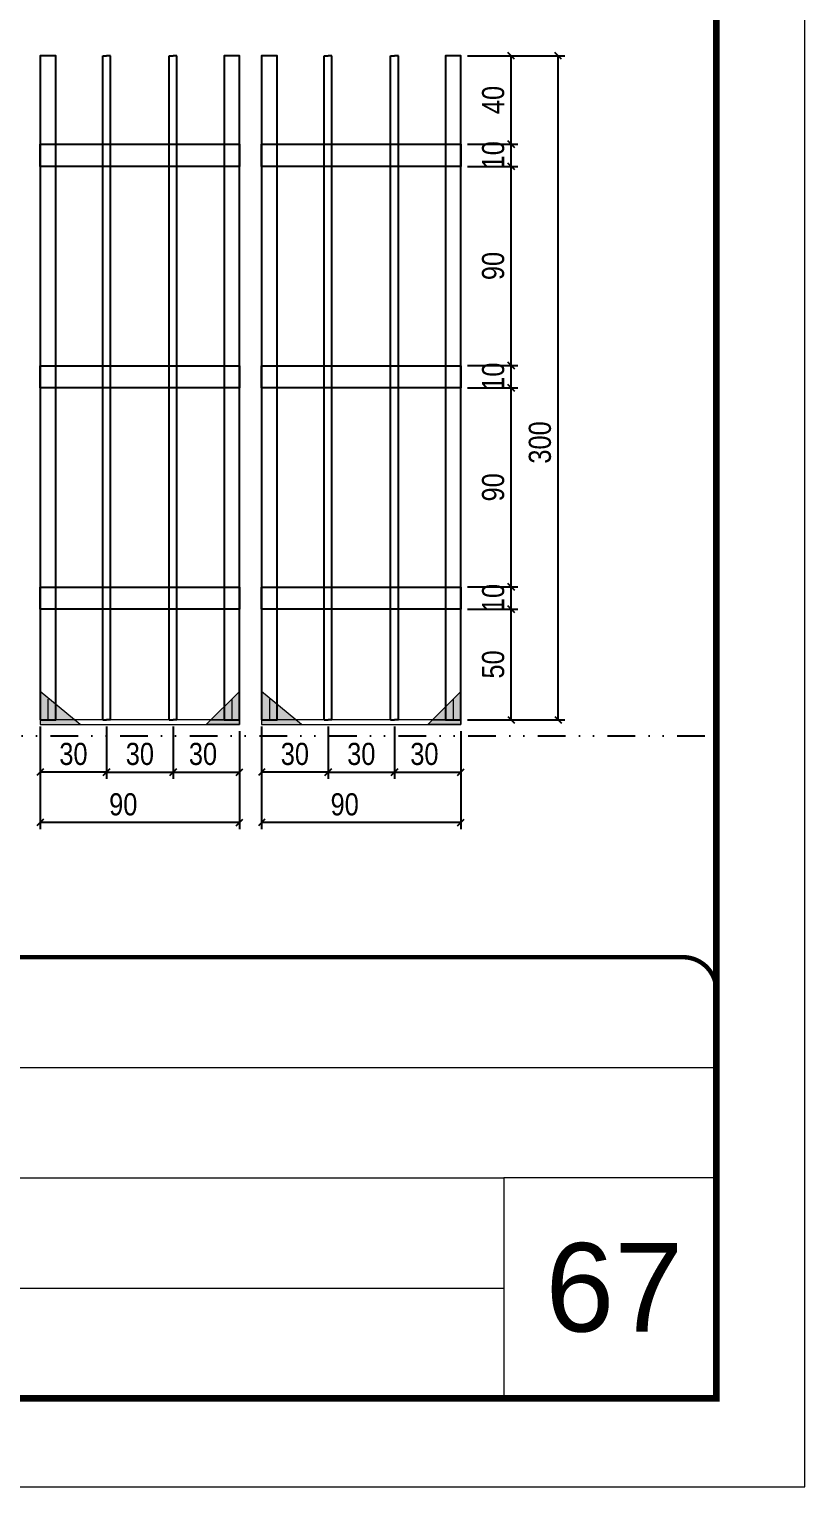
# Model space of a CAD drawing. Extents: x 14400 to 27878, y -21631 to 6985.
# Drawn here: x 18705 to 19055, y -12442 to -11784 of the extents above; entities that cross this region are included whole.
import ezdxf

# ---------------------------------------------------------------- set-up
doc = ezdxf.new("R2010")
doc.units = 0
for name, pattern in [('CONTINUO', [0]), ('DASHED', [0.75, 0.5, -0.25]), ('DIVIDE2', [0.625, 0.25, -0.125, 0, -0.125, 0, -0.125]), ('HIDDEN', [0.375, 0.25, -0.125])]:
    doc.linetypes.add(name, pattern=pattern)
for name, color, linetype, lineweight in [('CARIMBO', 255, 'Continuous', 9), ('Folhas', 255, 'Continuous', 9), ('Madeira', 126, 'Continuous', 18), ('Sarr 2.2x7', 40, 'Continuous', 9), ('SARRAFO DE PRESSAO', 251, 'DASHED', 9)]:
    doc.layers.add(name, color=color, linetype=linetype, lineweight=lineweight)
for name, color, linetype in [('COTA', 241, 'Continuous'), ('Nível', 160, 'Continuous'), ('SARR_2.2x10', 60, 'Continuous'), ('SARR_3.5x7', 81, 'Continuous'), ('SARR_7x7', 40, 'Continuous')]:
    doc.layers.add(name, color=color, linetype=linetype)
doc.styles.add('ARIAL', font='arial.ttf')
doc.styles.add('COTA TECNICA', font='techl___.ttf', dxfattribs={"height": 10})
doc.dimstyles.new('PAINEL', dxfattribs={"dimtxt": 10, "dimasz": 3, "dimexe": 3, "dimexo": 3, "dimgap": 3, "dimtad": 1, "dimdec": 1, "dimzin": 12, "dimdsep": 46, "dimtxsty": 'COTA TECNICA', "dimblk1": 'OBLIQUE', "dimblk2": 'OBLIQUE', "dimsah": 1, "dimcen": 0.9, "dimclrd": 4, "dimclre": 4, "dimclrt": 240, "dimadec": 1, "dimazin": 3, "dimtfac": 1, "dimtdec": 1, "dimtmove": 0, "dimatfit": 3, "dimfxl": 1, "dimtolj": 1, "dimtzin": 12, "dimarcsym": 0})

# ---------------------------------------------------------------- blocks, each defined once
blk = doc.blocks.new('9999999999')
at = {"color": 30, "linetype": 'CONTINUO'}
for p, q in [((98564.56, 34379.64), (99583.98, 34379.64)), ((98564.56, 34329.83), (99487.98, 34329.83)), ((99583.98, 34329.83), (99487.98, 34329.83)), ((99487.98, 34329.83), (99487.98, 34230.21)), ((98564.56, 34280.02), (99487.98, 34280.02))]:
    blk.add_line(p, q, dxfattribs=at)
at = {"color": 30, "linetype": 'CONTINUO', "const_width": 2}
blk.add_lwpolyline([(99583.98, 34230.21), (99583.98, 34414.45, 0.414214), (99568.98, 34429.45), (98228.98, 34429.45, 0.414214), (98213.98, 34414.45), (98213.98, 34245.21, 0.414214), (98228.98, 34230.21), (99583.98, 34230.21)], format="xyb", dxfattribs=at)
at = {"layer": 'Folhas'}
blk.add_lwpolyline([(98138.98, 34190.21), (99623.98, 34190.21), (99623.98, 35240.21), (98138.98, 35240.21)], close=True, dxfattribs=at)
at = {"layer": 'Folhas', "color": 30, "const_width": 3}
blk.add_lwpolyline([(98213.98, 34230.21), (99583.98, 34230.21), (99583.98, 35200.21), (98213.98, 35200.21)], close=True, dxfattribs=at)
blk = doc.blocks.new('_Oblique')
at = {"color": 0, "linetype": 'ByBlock', "lineweight": -2}
blk.add_line((-0.5, -0.5), (0.5, 0.5), dxfattribs=at)
blk = doc.blocks.new('*D4667')
at = {"layer": 'COTA', "color": 4, "lineweight": -2, "transparency": 16777216}
for p, q in [((18709.66, -12114.19), (18709.66, -12145.37)), ((18799.66, -12114.19), (18799.66, -12145.37)), ((18799.66, -12142.37), (18709.66, -12142.37))]:
    blk.add_line(p, q, dxfattribs=at)
at = {"layer": 'Defpoints', "color": 0, "transparency": 16777216}
for p in [(18709.66, -12111.19), (18799.66, -12111.19), (18709.66, -12142.37)]:
    blk.add_point(p, dxfattribs=at)
at = {"layer": 'COTA', "color": 4, "lineweight": -2, "transparency": 16777216, "xscale": 3, "yscale": 3, "zscale": 3, "rotation": 180}
blk.add_blockref('_Oblique', (18709.66, -12142.37), dxfattribs=at)
at = {"layer": 'COTA', "color": 4, "lineweight": -2, "transparency": 16777216, "xscale": 3, "yscale": 3, "zscale": 3}
blk.add_blockref('_Oblique', (18799.66, -12142.37), dxfattribs=at)
at = {"layer": 'COTA', "color": 240, "transparency": 16777216, "insert": (18747.16, -12134.24), "char_height": 10, "attachment_point": 5, "style": 'COTA TECNICA'}
blk.add_mtext('\\A1;90', dxfattribs=at)
blk = doc.blocks.new('*D4672')
at = {"layer": 'COTA', "color": 4, "lineweight": -2, "transparency": 16777216}
for p, q in [((18709.66, -12098.99), (18709.66, -12122.69)), ((18739.66, -12098.99), (18739.66, -12122.69)), ((18739.66, -12119.69), (18709.66, -12119.69))]:
    blk.add_line(p, q, dxfattribs=at)
at = {"layer": 'Defpoints', "color": 0, "transparency": 16777216}
for p in [(18709.66, -12095.99), (18739.66, -12095.99), (18709.66, -12119.69)]:
    blk.add_point(p, dxfattribs=at)
at = {"layer": 'COTA', "color": 4, "lineweight": -2, "transparency": 16777216, "xscale": 3, "yscale": 3, "zscale": 3, "rotation": 180}
blk.add_blockref('_Oblique', (18709.66, -12119.69), dxfattribs=at)
at = {"layer": 'COTA', "color": 4, "lineweight": -2, "transparency": 16777216, "xscale": 3, "yscale": 3, "zscale": 3}
blk.add_blockref('_Oblique', (18739.66, -12119.69), dxfattribs=at)
at = {"layer": 'COTA', "color": 240, "transparency": 16777216, "insert": (18724.66, -12111.47), "char_height": 10, "attachment_point": 5, "style": 'COTA TECNICA'}
blk.add_mtext('\\A1;30', dxfattribs=at)
blk = doc.blocks.new('*D4673')
at = {"layer": 'COTA', "color": 4, "lineweight": -2, "transparency": 16777216}
for p, q in [((18769.66, -12098.99), (18769.66, -12122.69)), ((18799.66, -12101.19), (18799.66, -12122.69)), ((18769.66, -12119.69), (18799.66, -12119.69))]:
    blk.add_line(p, q, dxfattribs=at)
at = {"layer": 'Defpoints', "color": 0, "transparency": 16777216}
for p in [(18769.66, -12095.99), (18799.66, -12098.19), (18799.66, -12119.69)]:
    blk.add_point(p, dxfattribs=at)
at = {"layer": 'COTA', "color": 4, "lineweight": -2, "transparency": 16777216, "xscale": 3, "yscale": 3, "zscale": 3, "rotation": 180}
blk.add_blockref('_Oblique', (18769.66, -12119.69), dxfattribs=at)
at = {"layer": 'COTA', "color": 4, "lineweight": -2, "transparency": 16777216, "xscale": 3, "yscale": 3, "zscale": 3}
blk.add_blockref('_Oblique', (18799.66, -12119.69), dxfattribs=at)
at = {"layer": 'COTA', "color": 240, "transparency": 16777216, "insert": (18783.16, -12111.47), "char_height": 10, "attachment_point": 5, "style": 'COTA TECNICA'}
blk.add_mtext('\\A1;30', dxfattribs=at)
blk = doc.blocks.new('*D4674')
at = {"layer": 'COTA', "color": 4, "lineweight": -2, "transparency": 16777216}
for p, q in [((18739.66, -12098.99), (18739.66, -12122.69)), ((18769.66, -12098.99), (18769.66, -12122.69)), ((18739.66, -12119.69), (18769.66, -12119.69))]:
    blk.add_line(p, q, dxfattribs=at)
at = {"layer": 'Defpoints', "color": 0, "transparency": 16777216}
for p in [(18739.66, -12095.99), (18769.66, -12095.99), (18769.66, -12119.69)]:
    blk.add_point(p, dxfattribs=at)
at = {"layer": 'COTA', "color": 4, "lineweight": -2, "transparency": 16777216, "xscale": 3, "yscale": 3, "zscale": 3, "rotation": 180}
blk.add_blockref('_Oblique', (18739.66, -12119.69), dxfattribs=at)
at = {"layer": 'COTA', "color": 4, "lineweight": -2, "transparency": 16777216, "xscale": 3, "yscale": 3, "zscale": 3}
blk.add_blockref('_Oblique', (18769.66, -12119.69), dxfattribs=at)
at = {"layer": 'COTA', "color": 240, "transparency": 16777216, "insert": (18754.66, -12111.47), "char_height": 10, "attachment_point": 5, "style": 'COTA TECNICA'}
blk.add_mtext('\\A1;30', dxfattribs=at)
blk = doc.blocks.new('*D4676')
at = {"layer": 'COTA', "color": 4, "lineweight": -2, "transparency": 16777216}
for p, q in [((18809.66, -12114.19), (18809.66, -12145.37)), ((18899.66, -12114.19), (18899.66, -12145.37)), ((18899.66, -12142.37), (18809.66, -12142.37))]:
    blk.add_line(p, q, dxfattribs=at)
at = {"layer": 'Defpoints', "color": 0, "transparency": 16777216}
for p in [(18809.66, -12111.19), (18899.66, -12111.19), (18809.66, -12142.37)]:
    blk.add_point(p, dxfattribs=at)
at = {"layer": 'COTA', "color": 4, "lineweight": -2, "transparency": 16777216, "xscale": 3, "yscale": 3, "zscale": 3, "rotation": 180}
blk.add_blockref('_Oblique', (18809.66, -12142.37), dxfattribs=at)
at = {"layer": 'COTA', "color": 4, "lineweight": -2, "transparency": 16777216, "xscale": 3, "yscale": 3, "zscale": 3}
blk.add_blockref('_Oblique', (18899.66, -12142.37), dxfattribs=at)
at = {"layer": 'COTA', "color": 240, "transparency": 16777216, "insert": (18847.16, -12134.24), "char_height": 10, "attachment_point": 5, "style": 'COTA TECNICA'}
blk.add_mtext('\\A1;90', dxfattribs=at)
blk = doc.blocks.new('*D4677')
at = {"layer": 'COTA', "color": 4, "lineweight": -2, "transparency": 16777216}
for p, q in [((18809.66, -12098.99), (18809.66, -12122.69)), ((18839.66, -12098.99), (18839.66, -12122.69)), ((18839.66, -12119.69), (18809.66, -12119.69))]:
    blk.add_line(p, q, dxfattribs=at)
at = {"layer": 'Defpoints', "color": 0, "transparency": 16777216}
for p in [(18809.66, -12095.99), (18839.66, -12095.99), (18809.66, -12119.69)]:
    blk.add_point(p, dxfattribs=at)
at = {"layer": 'COTA', "color": 4, "lineweight": -2, "transparency": 16777216, "xscale": 3, "yscale": 3, "zscale": 3, "rotation": 180}
blk.add_blockref('_Oblique', (18809.66, -12119.69), dxfattribs=at)
at = {"layer": 'COTA', "color": 4, "lineweight": -2, "transparency": 16777216, "xscale": 3, "yscale": 3, "zscale": 3}
blk.add_blockref('_Oblique', (18839.66, -12119.69), dxfattribs=at)
at = {"layer": 'COTA', "color": 240, "transparency": 16777216, "insert": (18824.66, -12111.47), "char_height": 10, "attachment_point": 5, "style": 'COTA TECNICA'}
blk.add_mtext('\\A1;30', dxfattribs=at)
blk = doc.blocks.new('*D4678')
at = {"layer": 'COTA', "color": 4, "lineweight": -2, "transparency": 16777216}
for p, q in [((18869.66, -12098.99), (18869.66, -12122.69)), ((18899.66, -12101.19), (18899.66, -12122.69)), ((18869.66, -12119.69), (18899.66, -12119.69))]:
    blk.add_line(p, q, dxfattribs=at)
at = {"layer": 'Defpoints', "color": 0, "transparency": 16777216}
for p in [(18869.66, -12095.99), (18899.66, -12098.19), (18899.66, -12119.69)]:
    blk.add_point(p, dxfattribs=at)
at = {"layer": 'COTA', "color": 4, "lineweight": -2, "transparency": 16777216, "xscale": 3, "yscale": 3, "zscale": 3, "rotation": 180}
blk.add_blockref('_Oblique', (18869.66, -12119.69), dxfattribs=at)
at = {"layer": 'COTA', "color": 4, "lineweight": -2, "transparency": 16777216, "xscale": 3, "yscale": 3, "zscale": 3}
blk.add_blockref('_Oblique', (18899.66, -12119.69), dxfattribs=at)
at = {"layer": 'COTA', "color": 240, "transparency": 16777216, "insert": (18883.16, -12111.47), "char_height": 10, "attachment_point": 5, "style": 'COTA TECNICA'}
blk.add_mtext('\\A1;30', dxfattribs=at)
blk = doc.blocks.new('*D4679')
at = {"layer": 'COTA', "color": 4, "lineweight": -2, "transparency": 16777216}
for p, q in [((18839.66, -12098.99), (18839.66, -12122.69)), ((18869.66, -12098.99), (18869.66, -12122.69)), ((18839.66, -12119.69), (18869.66, -12119.69))]:
    blk.add_line(p, q, dxfattribs=at)
at = {"layer": 'Defpoints', "color": 0, "transparency": 16777216}
for p in [(18839.66, -12095.99), (18869.66, -12095.99), (18869.66, -12119.69)]:
    blk.add_point(p, dxfattribs=at)
at = {"layer": 'COTA', "color": 4, "lineweight": -2, "transparency": 16777216, "xscale": 3, "yscale": 3, "zscale": 3, "rotation": 180}
blk.add_blockref('_Oblique', (18839.66, -12119.69), dxfattribs=at)
at = {"layer": 'COTA', "color": 4, "lineweight": -2, "transparency": 16777216, "xscale": 3, "yscale": 3, "zscale": 3}
blk.add_blockref('_Oblique', (18869.66, -12119.69), dxfattribs=at)
at = {"layer": 'COTA', "color": 240, "transparency": 16777216, "insert": (18854.66, -12111.47), "char_height": 10, "attachment_point": 5, "style": 'COTA TECNICA'}
blk.add_mtext('\\A1;30', dxfattribs=at)
blk = doc.blocks.new('*D4680')
at = {"layer": 'COTA', "color": 4, "lineweight": -2, "transparency": 16777216}
for p, q in [((18902.66, -12045.99), (18925.36, -12045.99)), ((18922.36, -12095.99), (18922.36, -12045.99)), ((18902.66, -12095.99), (18925.36, -12095.99))]:
    blk.add_line(p, q, dxfattribs=at)
at = {"layer": 'Defpoints', "color": 0, "transparency": 16777216}
for p in [(18899.66, -12045.99), (18922.36, -12045.99), (18899.66, -12095.99)]:
    blk.add_point(p, dxfattribs=at)
at = {"layer": 'COTA', "color": 4, "lineweight": -2, "transparency": 16777216, "xscale": 3, "yscale": 3, "zscale": 3}
for p, rotation in [((18922.36, -12045.99), 90), ((18922.36, -12095.99), 270)]:
    blk.add_blockref('_Oblique', p, dxfattribs=dict(at, rotation=rotation))
at = {"layer": 'COTA', "color": 240, "transparency": 16777216, "insert": (18914.25, -12070.99), "char_height": 10, "attachment_point": 5, "rotation": 90, "style": 'COTA TECNICA'}
blk.add_mtext('\\A1;50', dxfattribs=at)
blk = doc.blocks.new('*D4681')
at = {"layer": 'COTA', "color": 4, "lineweight": -2, "transparency": 16777216}
for p, q in [((18902.66, -12035.99), (18925.36, -12035.99)), ((18922.36, -12045.99), (18922.36, -12035.99)), ((18902.66, -12045.99), (18925.36, -12045.99))]:
    blk.add_line(p, q, dxfattribs=at)
at = {"layer": 'Defpoints', "color": 0, "transparency": 16777216}
for p in [(18899.66, -12035.99), (18922.36, -12035.99), (18899.66, -12045.99)]:
    blk.add_point(p, dxfattribs=at)
at = {"layer": 'COTA', "color": 4, "lineweight": -2, "transparency": 16777216, "xscale": 3, "yscale": 3, "zscale": 3}
for p, rotation in [((18922.36, -12035.99), 90), ((18922.36, -12045.99), 270)]:
    blk.add_blockref('_Oblique', p, dxfattribs=dict(at, rotation=rotation))
at = {"layer": 'COTA', "color": 240, "transparency": 16777216, "insert": (18914.26, -12040.99), "char_height": 10, "attachment_point": 5, "rotation": 90, "style": 'COTA TECNICA'}
blk.add_mtext('\\A1;10', dxfattribs=at)
blk = doc.blocks.new('*D4682')
at = {"layer": 'COTA', "color": 4, "lineweight": -2, "transparency": 16777216}
for p, q in [((18902.66, -11945.99), (18925.36, -11945.99)), ((18922.36, -12035.99), (18922.36, -11945.99)), ((18902.66, -12035.99), (18925.36, -12035.99))]:
    blk.add_line(p, q, dxfattribs=at)
at = {"layer": 'Defpoints', "color": 0, "transparency": 16777216}
for p in [(18899.66, -11945.99), (18922.36, -11945.99), (18899.66, -12035.99)]:
    blk.add_point(p, dxfattribs=at)
at = {"layer": 'COTA', "color": 4, "lineweight": -2, "transparency": 16777216, "xscale": 3, "yscale": 3, "zscale": 3}
for p, rotation in [((18922.36, -11945.99), 90), ((18922.36, -12035.99), 270)]:
    blk.add_blockref('_Oblique', p, dxfattribs=dict(at, rotation=rotation))
at = {"layer": 'COTA', "color": 240, "transparency": 16777216, "insert": (18914.23, -11990.99), "char_height": 10, "attachment_point": 5, "rotation": 90, "style": 'COTA TECNICA'}
blk.add_mtext('\\A1;90', dxfattribs=at)
blk = doc.blocks.new('*D4683')
at = {"layer": 'COTA', "color": 4, "lineweight": -2, "transparency": 16777216}
for p, q in [((18902.66, -11935.99), (18925.36, -11935.99)), ((18922.36, -11945.99), (18922.36, -11935.99)), ((18902.66, -11945.99), (18925.36, -11945.99))]:
    blk.add_line(p, q, dxfattribs=at)
at = {"layer": 'Defpoints', "color": 0, "transparency": 16777216}
for p in [(18899.66, -11935.99), (18922.36, -11935.99), (18899.66, -11945.99)]:
    blk.add_point(p, dxfattribs=at)
at = {"layer": 'COTA', "color": 4, "lineweight": -2, "transparency": 16777216, "xscale": 3, "yscale": 3, "zscale": 3}
for p, rotation in [((18922.36, -11935.99), 90), ((18922.36, -11945.99), 270)]:
    blk.add_blockref('_Oblique', p, dxfattribs=dict(at, rotation=rotation))
at = {"layer": 'COTA', "color": 240, "transparency": 16777216, "insert": (18914.26, -11940.99), "char_height": 10, "attachment_point": 5, "rotation": 90, "style": 'COTA TECNICA'}
blk.add_mtext('\\A1;10', dxfattribs=at)
blk = doc.blocks.new('*D4684')
at = {"layer": 'COTA', "color": 4, "lineweight": -2, "transparency": 16777216}
for p, q in [((18902.66, -11796.02), (18946.58, -11796.02)), ((18943.58, -12096.03), (18943.58, -11796.02)), ((18902.66, -12096.03), (18946.58, -12096.03))]:
    blk.add_line(p, q, dxfattribs=at)
at = {"layer": 'Defpoints', "color": 0, "transparency": 16777216}
for p in [(18899.66, -11796.02), (18943.58, -11796.02), (18899.66, -12096.03)]:
    blk.add_point(p, dxfattribs=at)
at = {"layer": 'COTA', "color": 4, "lineweight": -2, "transparency": 16777216, "xscale": 3, "yscale": 3, "zscale": 3}
for p, rotation in [((18943.58, -11796.02), 90), ((18943.58, -12096.03), 270)]:
    blk.add_blockref('_Oblique', p, dxfattribs=dict(at, rotation=rotation))
at = {"layer": 'COTA', "color": 240, "transparency": 16777216, "insert": (18935.36, -11970.72), "char_height": 10, "attachment_point": 5, "rotation": 90, "style": 'COTA TECNICA'}
blk.add_mtext('\\A1;300', dxfattribs=at)
blk = doc.blocks.new('*D4685')
at = {"layer": 'COTA', "color": 4, "lineweight": -2, "transparency": 16777216}
for p, q in [((18902.66, -11845.99), (18925.36, -11845.99)), ((18922.36, -11936.02), (18922.36, -11845.99)), ((18902.66, -11936.02), (18925.36, -11936.02))]:
    blk.add_line(p, q, dxfattribs=at)
at = {"layer": 'Defpoints', "color": 0, "transparency": 16777216}
for p in [(18899.66, -11845.99), (18922.36, -11845.99), (18899.66, -11936.02)]:
    blk.add_point(p, dxfattribs=at)
at = {"layer": 'COTA', "color": 4, "lineweight": -2, "transparency": 16777216, "xscale": 3, "yscale": 3, "zscale": 3}
for p, rotation in [((18922.36, -11845.99), 90), ((18922.36, -11936.02), 270)]:
    blk.add_blockref('_Oblique', p, dxfattribs=dict(at, rotation=rotation))
at = {"layer": 'COTA', "color": 240, "transparency": 16777216, "insert": (18914.23, -11891.01), "char_height": 10, "attachment_point": 5, "rotation": 90, "style": 'COTA TECNICA'}
blk.add_mtext('\\A1;90', dxfattribs=at)
blk = doc.blocks.new('*D4686')
at = {"layer": 'COTA', "color": 4, "lineweight": -2, "transparency": 16777216}
for p, q in [((18902.66, -11835.99), (18925.36, -11835.99)), ((18922.36, -11845.99), (18922.36, -11835.99)), ((18902.66, -11845.99), (18925.36, -11845.99))]:
    blk.add_line(p, q, dxfattribs=at)
at = {"layer": 'Defpoints', "color": 0, "transparency": 16777216}
for p in [(18899.66, -11835.99), (18922.36, -11835.99), (18899.66, -11845.99)]:
    blk.add_point(p, dxfattribs=at)
at = {"layer": 'COTA', "color": 4, "lineweight": -2, "transparency": 16777216, "xscale": 3, "yscale": 3, "zscale": 3}
for p, rotation in [((18922.36, -11835.99), 90), ((18922.36, -11845.99), 270)]:
    blk.add_blockref('_Oblique', p, dxfattribs=dict(at, rotation=rotation))
at = {"layer": 'COTA', "color": 240, "transparency": 16777216, "insert": (18914.26, -11840.99), "char_height": 10, "attachment_point": 5, "rotation": 90, "style": 'COTA TECNICA'}
blk.add_mtext('\\A1;10', dxfattribs=at)
blk = doc.blocks.new('*D4687')
at = {"layer": 'COTA', "color": 4, "lineweight": -2, "transparency": 16777216}
for p, q in [((18902.66, -11796.02), (18925.36, -11796.02)), ((18922.36, -11836.02), (18922.36, -11796.02)), ((18902.66, -11836.02), (18925.36, -11836.02))]:
    blk.add_line(p, q, dxfattribs=at)
at = {"layer": 'Defpoints', "color": 0, "transparency": 16777216}
for p in [(18899.66, -11796.02), (18922.36, -11796.02), (18899.66, -11836.02)]:
    blk.add_point(p, dxfattribs=at)
at = {"layer": 'COTA', "color": 4, "lineweight": -2, "transparency": 16777216, "xscale": 3, "yscale": 3, "zscale": 3}
for p, rotation in [((18922.36, -11796.02), 90), ((18922.36, -11836.02), 270)]:
    blk.add_blockref('_Oblique', p, dxfattribs=dict(at, rotation=rotation))
at = {"layer": 'COTA', "color": 240, "transparency": 16777216, "insert": (18914.26, -11816.02), "char_height": 10, "attachment_point": 5, "rotation": 90, "style": 'COTA TECNICA'}
blk.add_mtext('\\A1;40', dxfattribs=at)

msp = doc.modelspace()

# ---------------------------------------------------------------- hatches: boundary and pattern name
at = {"layer": 'Madeira'}
h = msp.add_hatch(color=252, dxfattribs=at)
h.dxf.hatch_style = 2
h.paths.add_polyline_path([(18709.66, -12083.19), (18709.66, -12098.19), (18727.66, -12098.19)])
h = msp.add_hatch(color=252, dxfattribs=at)
h.dxf.hatch_style = 2
h.paths.add_polyline_path([(18799.66, -12083.19), (18799.66, -12098.19), (18784.66, -12098.19)])
h = msp.add_hatch(color=252, dxfattribs=at)
h.dxf.hatch_style = 2
h.paths.add_polyline_path([(18809.66, -12083.19), (18809.66, -12098.19), (18827.66, -12098.19)])
h = msp.add_hatch(color=252, dxfattribs=at)
h.dxf.hatch_style = 2
h.paths.add_polyline_path([(18899.66, -12083.19), (18899.66, -12098.19), (18884.66, -12098.19)])

# ---------------------------------------------------------------- linework, layer by layer
at = {"layer": 'Madeira', "color": 1, "linetype": 'HIDDEN'}
for p, q in [((18713.16, -12086.69), (18713.16, -12095.99)), ((18713.16, -12086.69), (18713.16, -12095.99)), ((18796.16, -12086.69), (18796.16, -12095.99)), ((18796.16, -12086.69), (18796.16, -12095.99)), ((18813.16, -12086.69), (18813.16, -12095.99)), ((18813.16, -12086.69), (18813.16, -12095.99)), ((18896.16, -12086.69), (18896.16, -12095.99)), ((18896.16, -12086.69), (18896.16, -12095.99)), ((18716.66, -12090.19), (18716.66, -12095.99)), ((18816.66, -12090.19), (18816.66, -12095.99)), ((18719.5, -12095.99), (18709.66, -12095.99)), ((18719.5, -12095.99), (18709.66, -12095.99)), ((18725.46, -12095.99), (18709.66, -12095.99)), ((18786.86, -12095.99), (18799.66, -12095.99)), ((18789.83, -12095.99), (18799.66, -12095.99)), ((18789.83, -12095.99), (18799.66, -12095.99)), ((18819.5, -12095.99), (18809.66, -12095.99)), ((18819.5, -12095.99), (18809.66, -12095.99)), ((18825.46, -12095.99), (18809.66, -12095.99)), ((18886.86, -12095.99), (18899.66, -12095.99)), ((18889.83, -12095.99), (18899.66, -12095.99)), ((18889.83, -12095.99), (18899.66, -12095.99))]:
    msp.add_line(p, q, dxfattribs=at)
at = {"layer": 'Madeira'}
for p, q in [((18709.66, -12095.99), (18709.66, -12098.19)), ((18709.66, -12095.99), (18709.66, -12098.19)), ((18709.66, -12095.99), (18709.66, -12098.19)), ((18809.66, -12095.99), (18809.66, -12098.19)), ((18809.66, -12095.99), (18809.66, -12098.19)), ((18809.66, -12095.99), (18809.66, -12098.19))]:
    msp.add_line(p, q, dxfattribs=at)
at = {"layer": 'Madeira', "color": 0}
for points in [[(18709.66, -12083.19), (18709.66, -12098.19), (18727.66, -12098.19), (18709.66, -12083.19)], [(18799.66, -12083.19), (18799.66, -12098.19), (18784.66, -12098.19), (18799.66, -12083.19)], [(18809.66, -12083.19), (18809.66, -12098.19), (18827.66, -12098.19), (18809.66, -12083.19)], [(18899.66, -12083.19), (18899.66, -12098.19), (18884.66, -12098.19), (18899.66, -12083.19)]]:
    msp.add_lwpolyline(points, dxfattribs=at)
at = {"layer": 'Nível', "color": 4, "linetype": 'DIVIDE2', "ltscale": 50}
msp.add_line((17644.97, -12103.19), (19014.97, -12103.19), dxfattribs=at)
at = {"layer": 'Sarr 2.2x7'}
for points in [[(18799.66, -12095.99), (18709.66, -12095.99), (18709.66, -12098.19), (18799.66, -12098.19)], [(18899.66, -12095.99), (18809.66, -12095.99), (18809.66, -12098.19), (18899.66, -12098.19)]]:
    msp.add_lwpolyline(points, close=True, dxfattribs=at)
at = {"layer": 'SARR_2.2x10'}
for points in [[(18709.66, -11836.03), (18799.66, -11836.03), (18799.66, -11846.03), (18709.66, -11846.03)], [(18809.66, -11836.03), (18899.66, -11836.03), (18899.66, -11846.03), (18809.66, -11846.03)], [(18709.66, -11936.03), (18799.66, -11936.03), (18799.66, -11946.03), (18709.66, -11946.03)], [(18809.66, -11936.03), (18899.66, -11936.03), (18899.66, -11946.03), (18809.66, -11946.03)], [(18709.66, -12036.03), (18799.66, -12036.03), (18799.66, -12046.03), (18709.66, -12046.03)], [(18809.66, -12036.03), (18899.66, -12036.03), (18899.66, -12046.03), (18809.66, -12046.03)]]:
    msp.add_lwpolyline(points, close=True, dxfattribs=at)
at = {"layer": 'SARR_3.5x7'}
for p, q in [((18737.91, -12095.99), (18737.91, -11796.03)), ((18737.91, -11796.03), (18739.66, -11796.03)), ((18741.41, -11796.03), (18739.66, -11796.03)), ((18741.41, -12095.99), (18741.41, -11796.03)), ((18767.91, -12095.99), (18767.91, -11796.03)), ((18767.91, -11796.03), (18769.66, -11796.03)), ((18771.41, -11796.03), (18769.66, -11796.03)), ((18771.41, -12095.99), (18771.41, -11796.03)), ((18837.91, -12095.99), (18837.91, -11796.03)), ((18837.91, -11796.03), (18839.66, -11796.03)), ((18841.41, -11796.03), (18839.66, -11796.03)), ((18841.41, -12095.99), (18841.41, -11796.03)), ((18867.91, -12095.99), (18867.91, -11796.03)), ((18867.91, -11796.03), (18869.66, -11796.03)), ((18871.41, -11796.03), (18869.66, -11796.03)), ((18871.41, -12095.99), (18871.41, -11796.03)), ((18737.91, -12095.99), (18739.66, -12095.99)), ((18741.41, -12095.99), (18739.66, -12095.99)), ((18767.91, -12095.99), (18769.66, -12095.99)), ((18771.41, -12095.99), (18769.66, -12095.99)), ((18837.91, -12095.99), (18839.66, -12095.99)), ((18841.41, -12095.99), (18839.66, -12095.99)), ((18867.91, -12095.99), (18869.66, -12095.99)), ((18871.41, -12095.99), (18869.66, -12095.99))]:
    msp.add_line(p, q, dxfattribs=at)
at = {"layer": 'SARR_7x7'}
for points in [[(18709.66, -12095.99), (18716.66, -12095.99), (18716.66, -11796.03), (18709.66, -11796.03)], [(18792.66, -12095.99), (18799.66, -12095.99), (18799.66, -11796.03), (18792.66, -11796.03)], [(18809.66, -12095.99), (18816.66, -12095.99), (18816.66, -11796.03), (18809.66, -11796.03)], [(18892.66, -12095.99), (18899.66, -12095.99), (18899.66, -11796.03), (18892.66, -11796.03)]]:
    msp.add_lwpolyline(points, close=True, dxfattribs=at)

# ---------------------------------------------------------------- block references
at = {"layer": 'SARRAFO DE PRESSAO', "color": 6, "linetype": 'ByBlock'}
msp.add_blockref('9999999999', (-80569.01, -46632.68), dxfattribs=at)

# ---------------------------------------------------------------- texts
at = {"layer": 'CARIMBO', "style": 'ARIAL'}
msp.add_text('67', height=40, dxfattribs=at).set_placement((18937.83, -12372.33))

# ---------------------------------------------------------------- dimensions: what is measured, and where the dimension line sits
at = {"layer": 'COTA'}
for base, p1, p2, angle, picture, middle in [((18943.58, -11796.02), (18899.66, -12096.03), (18899.66, -11796.02), 90, '*D4684', (18943.58, -11970.72)), ((18922.36, -11835.99), (18899.66, -11845.99), (18899.66, -11835.99), 90, '*D4686', (18922.36, -11840.99)), ((18922.36, -11935.99), (18899.66, -11945.99), (18899.66, -11935.99), 90, '*D4683', (18922.36, -11940.99)), ((18922.36, -12035.99), (18899.66, -12045.99), (18899.66, -12035.99), 90, '*D4681', (18922.36, -12040.99)), ((18709.66, -12142.37), (18799.66, -12111.19), (18709.66, -12111.19), 180, '*D4667', (18747.16, -12142.37)), ((18809.66, -12142.37), (18899.66, -12111.19), (18809.66, -12111.19), 180, '*D4676', (18847.16, -12142.37))]:
    dim = msp.add_linear_dim(base=base, p1=p1, p2=p2, angle=angle, dimstyle='PAINEL', override={"dimtmove": 1}, dxfattribs=at)
    dim.commit()
    dim.dimension.update_dxf_attribs({"geometry": picture, "text_midpoint": middle, "dimtype": 160})
dim = msp.add_linear_dim(base=(18922.36, -11796.02), p1=(18899.66, -11836.02), p2=(18899.66, -11796.02), angle=90, dimstyle='PAINEL', dxfattribs=at)
dim.commit()
dim.dimension.update_dxf_attribs({"geometry": '*D4687', "text_midpoint": (18914.26, -11816.02)})
for base, p1, p2, angle, picture, middle in [((18922.36, -11845.99), (18899.66, -11936.02), (18899.66, -11845.99), 90, '*D4685', (18914.23, -11891.01)), ((18922.36, -11945.99), (18899.66, -12035.99), (18899.66, -11945.99), 90, '*D4682', (18914.23, -11990.99)), ((18922.36, -12045.99), (18899.66, -12095.99), (18899.66, -12045.99), 90, '*D4680', (18914.25, -12070.99)), ((18709.66, -12119.69), (18739.66, -12095.99), (18709.66, -12095.99), 180, '*D4672', (18724.66, -12111.47)), ((18809.66, -12119.69), (18839.66, -12095.99), (18809.66, -12095.99), 180, '*D4677', (18824.66, -12111.47))]:
    dim = msp.add_linear_dim(base=base, p1=p1, p2=p2, angle=angle, dimstyle='PAINEL', override={"dimtmove": 1}, dxfattribs=at)
    dim.commit()
    dim.dimension.update_dxf_attribs({"geometry": picture, "text_midpoint": middle})
for base, p1, p2, picture, middle in [((18769.66, -12119.69), (18739.66, -12095.99), (18769.66, -12095.99), '*D4674', (18754.66, -12111.47)), ((18869.66, -12119.69), (18839.66, -12095.99), (18869.66, -12095.99), '*D4679', (18854.66, -12111.47))]:
    dim = msp.add_linear_dim(base=base, p1=p1, p2=p2, dimstyle='PAINEL', override={"dimtmove": 1}, dxfattribs=at)
    dim.commit()
    dim.dimension.update_dxf_attribs({"geometry": picture, "text_midpoint": middle})
for base, p1, p2, picture, middle in [((18799.66, -12119.69), (18769.66, -12095.99), (18799.66, -12098.19), '*D4673', (18783.16, -12119.69)), ((18899.66, -12119.69), (18869.66, -12095.99), (18899.66, -12098.19), '*D4678', (18883.16, -12119.69))]:
    dim = msp.add_linear_dim(base=base, p1=p1, p2=p2, dimstyle='PAINEL', override={"dimtmove": 1}, dxfattribs=at)
    dim.commit()
    dim.dimension.update_dxf_attribs({"geometry": picture, "text_midpoint": middle, "dimtype": 160})

doc.saveas('drawing.dxf')
